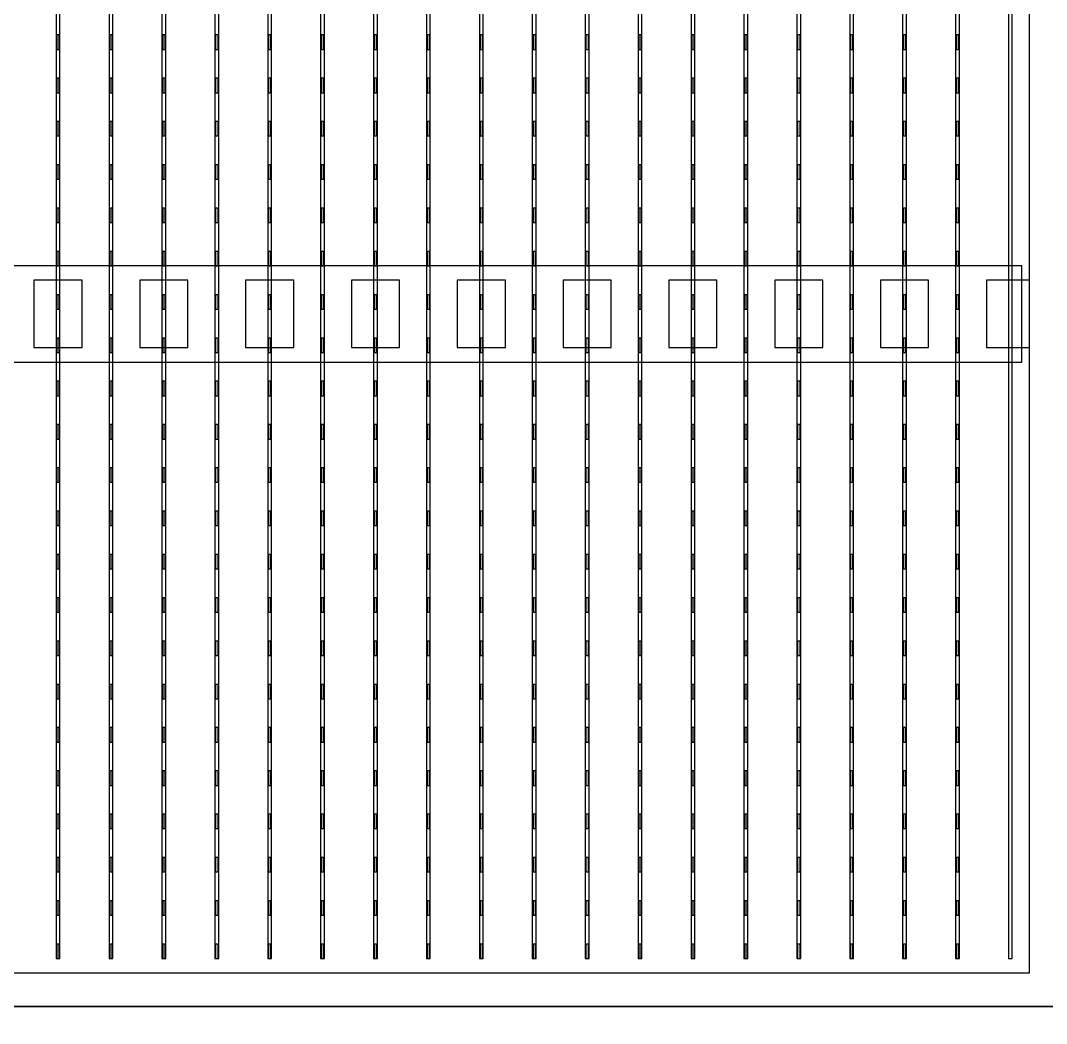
# Model space of a CAD drawing. Header units: millimetres. Extents: x -18 to 142, y -7 to 153.
# Drawn here: x 30.43 to 41.09, y 20.22 to 30.65 of the extents above; entities that cross this region are included whole.
import ezdxf

# ---------------------------------------------------------------- set-up
doc = ezdxf.new("R2010")
doc.units = ezdxf.units.MM
for name, color, linetype in [('BUSBARS', 3, 'Continuous'), ('CELLS', 5, 'Continuous'), ('CONTACT_PADS', 2, 'Continuous'), ('DICING', 4, 'Continuous'), ('FINGERS', 1, 'Continuous'), ('INSULATION', 2, 'Continuous')]:
    doc.layers.add(name, color=color, linetype=linetype)

msp = doc.modelspace()

# ---------------------------------------------------------------- linework, layer by layer
at = {"layer": 'BUSBARS'}
msp.add_lwpolyline([(40.84, 27.1), (40.84, 28.1), (20.8, 28.1), (20.8, 27.1), (40.84, 27.1)], close=True, dxfattribs=at)
at = {"layer": 'CELLS'}
for points in [[(41.27, 20.4), (41.27, 41.3), (20.37, 41.3), (20.37, 20.4), (41.27, 20.4)], [(41.27, -0.5), (41.27, 20.4), (20.37, 20.4), (20.37, -0.5), (41.27, -0.5)]]:
    msp.add_lwpolyline(points, close=True, dxfattribs=at)
at = {"layer": 'CONTACT_PADS'}
for points in [[(30.833, 30.35), (30.833, 30.5), (30.808, 30.5), (30.808, 30.35), (30.833, 30.35)], [(31.383, 30.35), (31.383, 30.5), (31.358, 30.5), (31.358, 30.35), (31.383, 30.35)], [(31.933, 30.35), (31.933, 30.5), (31.908, 30.5), (31.908, 30.35), (31.933, 30.35)], [(32.483, 30.35), (32.483, 30.5), (32.458, 30.5), (32.458, 30.35), (32.483, 30.35)], [(33.033, 30.35), (33.033, 30.5), (33.008, 30.5), (33.008, 30.35), (33.033, 30.35)], [(33.583, 30.35), (33.583, 30.5), (33.558, 30.5), (33.558, 30.35), (33.583, 30.35)], [(34.133, 30.35), (34.133, 30.5), (34.108, 30.5), (34.108, 30.35), (34.133, 30.35)], [(34.683, 30.35), (34.683, 30.5), (34.658, 30.5), (34.658, 30.35), (34.683, 30.35)], [(35.233, 30.35), (35.233, 30.5), (35.208, 30.5), (35.208, 30.35), (35.233, 30.35)], [(35.783, 30.35), (35.783, 30.5), (35.758, 30.5), (35.758, 30.35), (35.783, 30.35)], [(36.333, 30.35), (36.333, 30.5), (36.308, 30.5), (36.308, 30.35), (36.333, 30.35)], [(36.883, 30.35), (36.883, 30.5), (36.858, 30.5), (36.858, 30.35), (36.883, 30.35)], [(37.433, 30.35), (37.433, 30.5), (37.408, 30.5), (37.408, 30.35), (37.433, 30.35)], [(37.983, 30.35), (37.983, 30.5), (37.958, 30.5), (37.958, 30.35), (37.983, 30.35)], [(38.533, 30.35), (38.533, 30.5), (38.508, 30.5), (38.508, 30.35), (38.533, 30.35)], [(39.083, 30.35), (39.083, 30.5), (39.058, 30.5), (39.058, 30.35), (39.083, 30.35)], [(39.633, 30.35), (39.633, 30.5), (39.608, 30.5), (39.608, 30.35), (39.633, 30.35)], [(40.183, 30.35), (40.183, 30.5), (40.158, 30.5), (40.158, 30.35), (40.183, 30.35)], [(30.833, 29.9), (30.833, 30.05), (30.808, 30.05), (30.808, 29.9), (30.833, 29.9)], [(31.383, 29.9), (31.383, 30.05), (31.358, 30.05), (31.358, 29.9), (31.383, 29.9)], [(31.933, 29.9), (31.933, 30.05), (31.908, 30.05), (31.908, 29.9), (31.933, 29.9)], [(32.483, 29.9), (32.483, 30.05), (32.458, 30.05), (32.458, 29.9), (32.483, 29.9)], [(33.033, 29.9), (33.033, 30.05), (33.008, 30.05), (33.008, 29.9), (33.033, 29.9)], [(33.583, 29.9), (33.583, 30.05), (33.558, 30.05), (33.558, 29.9), (33.583, 29.9)], [(34.133, 29.9), (34.133, 30.05), (34.108, 30.05), (34.108, 29.9), (34.133, 29.9)], [(34.683, 29.9), (34.683, 30.05), (34.658, 30.05), (34.658, 29.9), (34.683, 29.9)], [(35.233, 29.9), (35.233, 30.05), (35.208, 30.05), (35.208, 29.9), (35.233, 29.9)], [(35.783, 29.9), (35.783, 30.05), (35.758, 30.05), (35.758, 29.9), (35.783, 29.9)], [(36.333, 29.9), (36.333, 30.05), (36.308, 30.05), (36.308, 29.9), (36.333, 29.9)], [(36.883, 29.9), (36.883, 30.05), (36.858, 30.05), (36.858, 29.9), (36.883, 29.9)], [(37.433, 29.9), (37.433, 30.05), (37.408, 30.05), (37.408, 29.9), (37.433, 29.9)], [(37.983, 29.9), (37.983, 30.05), (37.958, 30.05), (37.958, 29.9), (37.983, 29.9)], [(38.533, 29.9), (38.533, 30.05), (38.508, 30.05), (38.508, 29.9), (38.533, 29.9)], [(39.083, 29.9), (39.083, 30.05), (39.058, 30.05), (39.058, 29.9), (39.083, 29.9)], [(39.633, 29.9), (39.633, 30.05), (39.608, 30.05), (39.608, 29.9), (39.633, 29.9)], [(40.183, 29.9), (40.183, 30.05), (40.158, 30.05), (40.158, 29.9), (40.183, 29.9)], [(30.833, 29.45), (30.833, 29.6), (30.808, 29.6), (30.808, 29.45), (30.833, 29.45)], [(31.383, 29.45), (31.383, 29.6), (31.358, 29.6), (31.358, 29.45), (31.383, 29.45)], [(31.933, 29.45), (31.933, 29.6), (31.908, 29.6), (31.908, 29.45), (31.933, 29.45)], [(32.483, 29.45), (32.483, 29.6), (32.458, 29.6), (32.458, 29.45), (32.483, 29.45)], [(33.033, 29.45), (33.033, 29.6), (33.008, 29.6), (33.008, 29.45), (33.033, 29.45)], [(33.583, 29.45), (33.583, 29.6), (33.558, 29.6), (33.558, 29.45), (33.583, 29.45)], [(34.133, 29.45), (34.133, 29.6), (34.108, 29.6), (34.108, 29.45), (34.133, 29.45)], [(34.683, 29.45), (34.683, 29.6), (34.658, 29.6), (34.658, 29.45), (34.683, 29.45)], [(35.233, 29.45), (35.233, 29.6), (35.208, 29.6), (35.208, 29.45), (35.233, 29.45)], [(35.783, 29.45), (35.783, 29.6), (35.758, 29.6), (35.758, 29.45), (35.783, 29.45)], [(36.333, 29.45), (36.333, 29.6), (36.308, 29.6), (36.308, 29.45), (36.333, 29.45)], [(36.883, 29.45), (36.883, 29.6), (36.858, 29.6), (36.858, 29.45), (36.883, 29.45)], [(37.433, 29.45), (37.433, 29.6), (37.408, 29.6), (37.408, 29.45), (37.433, 29.45)], [(37.983, 29.45), (37.983, 29.6), (37.958, 29.6), (37.958, 29.45), (37.983, 29.45)], [(38.533, 29.45), (38.533, 29.6), (38.508, 29.6), (38.508, 29.45), (38.533, 29.45)], [(39.083, 29.45), (39.083, 29.6), (39.058, 29.6), (39.058, 29.45), (39.083, 29.45)], [(39.633, 29.45), (39.633, 29.6), (39.608, 29.6), (39.608, 29.45), (39.633, 29.45)], [(40.183, 29.45), (40.183, 29.6), (40.158, 29.6), (40.158, 29.45), (40.183, 29.45)], [(30.833, 29), (30.833, 29.15), (30.808, 29.15), (30.808, 29), (30.833, 29)], [(31.383, 29), (31.383, 29.15), (31.358, 29.15), (31.358, 29), (31.383, 29)], [(31.933, 29), (31.933, 29.15), (31.908, 29.15), (31.908, 29), (31.933, 29)], [(32.483, 29), (32.483, 29.15), (32.458, 29.15), (32.458, 29), (32.483, 29)], [(33.033, 29), (33.033, 29.15), (33.008, 29.15), (33.008, 29), (33.033, 29)], [(33.583, 29), (33.583, 29.15), (33.558, 29.15), (33.558, 29), (33.583, 29)], [(34.133, 29), (34.133, 29.15), (34.108, 29.15), (34.108, 29), (34.133, 29)], [(34.683, 29), (34.683, 29.15), (34.658, 29.15), (34.658, 29), (34.683, 29)], [(35.233, 29), (35.233, 29.15), (35.208, 29.15), (35.208, 29), (35.233, 29)], [(35.783, 29), (35.783, 29.15), (35.758, 29.15), (35.758, 29), (35.783, 29)], [(36.333, 29), (36.333, 29.15), (36.308, 29.15), (36.308, 29), (36.333, 29)], [(36.883, 29), (36.883, 29.15), (36.858, 29.15), (36.858, 29), (36.883, 29)], [(37.433, 29), (37.433, 29.15), (37.408, 29.15), (37.408, 29), (37.433, 29)], [(37.983, 29), (37.983, 29.15), (37.958, 29.15), (37.958, 29), (37.983, 29)], [(38.533, 29), (38.533, 29.15), (38.508, 29.15), (38.508, 29), (38.533, 29)], [(39.083, 29), (39.083, 29.15), (39.058, 29.15), (39.058, 29), (39.083, 29)], [(39.633, 29), (39.633, 29.15), (39.608, 29.15), (39.608, 29), (39.633, 29)], [(40.183, 29), (40.183, 29.15), (40.158, 29.15), (40.158, 29), (40.183, 29)], [(30.833, 28.55), (30.833, 28.7), (30.808, 28.7), (30.808, 28.55), (30.833, 28.55)], [(31.383, 28.55), (31.383, 28.7), (31.358, 28.7), (31.358, 28.55), (31.383, 28.55)], [(31.933, 28.55), (31.933, 28.7), (31.908, 28.7), (31.908, 28.55), (31.933, 28.55)], [(32.483, 28.55), (32.483, 28.7), (32.458, 28.7), (32.458, 28.55), (32.483, 28.55)], [(33.033, 28.55), (33.033, 28.7), (33.008, 28.7), (33.008, 28.55), (33.033, 28.55)], [(33.583, 28.55), (33.583, 28.7), (33.558, 28.7), (33.558, 28.55), (33.583, 28.55)], [(34.133, 28.55), (34.133, 28.7), (34.108, 28.7), (34.108, 28.55), (34.133, 28.55)], [(34.683, 28.55), (34.683, 28.7), (34.658, 28.7), (34.658, 28.55), (34.683, 28.55)], [(35.233, 28.55), (35.233, 28.7), (35.208, 28.7), (35.208, 28.55), (35.233, 28.55)], [(35.783, 28.55), (35.783, 28.7), (35.758, 28.7), (35.758, 28.55), (35.783, 28.55)], [(36.333, 28.55), (36.333, 28.7), (36.308, 28.7), (36.308, 28.55), (36.333, 28.55)], [(36.883, 28.55), (36.883, 28.7), (36.858, 28.7), (36.858, 28.55), (36.883, 28.55)], [(37.433, 28.55), (37.433, 28.7), (37.408, 28.7), (37.408, 28.55), (37.433, 28.55)], [(37.983, 28.55), (37.983, 28.7), (37.958, 28.7), (37.958, 28.55), (37.983, 28.55)], [(38.533, 28.55), (38.533, 28.7), (38.508, 28.7), (38.508, 28.55), (38.533, 28.55)], [(39.083, 28.55), (39.083, 28.7), (39.058, 28.7), (39.058, 28.55), (39.083, 28.55)], [(39.633, 28.55), (39.633, 28.7), (39.608, 28.7), (39.608, 28.55), (39.633, 28.55)], [(40.183, 28.55), (40.183, 28.7), (40.158, 28.7), (40.158, 28.55), (40.183, 28.55)], [(30.833, 28.1), (30.833, 28.25), (30.808, 28.25), (30.808, 28.1), (30.833, 28.1)], [(31.383, 28.1), (31.383, 28.25), (31.358, 28.25), (31.358, 28.1), (31.383, 28.1)], [(31.933, 28.1), (31.933, 28.25), (31.908, 28.25), (31.908, 28.1), (31.933, 28.1)], [(32.483, 28.1), (32.483, 28.25), (32.458, 28.25), (32.458, 28.1), (32.483, 28.1)], [(33.033, 28.1), (33.033, 28.25), (33.008, 28.25), (33.008, 28.1), (33.033, 28.1)], [(33.583, 28.1), (33.583, 28.25), (33.558, 28.25), (33.558, 28.1), (33.583, 28.1)], [(34.133, 28.1), (34.133, 28.25), (34.108, 28.25), (34.108, 28.1), (34.133, 28.1)], [(34.683, 28.1), (34.683, 28.25), (34.658, 28.25), (34.658, 28.1), (34.683, 28.1)], [(35.233, 28.1), (35.233, 28.25), (35.208, 28.25), (35.208, 28.1), (35.233, 28.1)], [(35.783, 28.1), (35.783, 28.25), (35.758, 28.25), (35.758, 28.1), (35.783, 28.1)], [(36.333, 28.1), (36.333, 28.25), (36.308, 28.25), (36.308, 28.1), (36.333, 28.1)], [(36.883, 28.1), (36.883, 28.25), (36.858, 28.25), (36.858, 28.1), (36.883, 28.1)], [(37.433, 28.1), (37.433, 28.25), (37.408, 28.25), (37.408, 28.1), (37.433, 28.1)], [(37.983, 28.1), (37.983, 28.25), (37.958, 28.25), (37.958, 28.1), (37.983, 28.1)], [(38.533, 28.1), (38.533, 28.25), (38.508, 28.25), (38.508, 28.1), (38.533, 28.1)], [(39.083, 28.1), (39.083, 28.25), (39.058, 28.25), (39.058, 28.1), (39.083, 28.1)], [(39.633, 28.1), (39.633, 28.25), (39.608, 28.25), (39.608, 28.1), (39.633, 28.1)], [(40.183, 28.1), (40.183, 28.25), (40.158, 28.25), (40.158, 28.1), (40.183, 28.1)], [(30.833, 27.65), (30.833, 27.8), (30.808, 27.8), (30.808, 27.65), (30.833, 27.65)], [(31.383, 27.65), (31.383, 27.8), (31.358, 27.8), (31.358, 27.65), (31.383, 27.65)], [(31.933, 27.65), (31.933, 27.8), (31.908, 27.8), (31.908, 27.65), (31.933, 27.65)], [(32.483, 27.65), (32.483, 27.8), (32.458, 27.8), (32.458, 27.65), (32.483, 27.65)], [(33.033, 27.65), (33.033, 27.8), (33.008, 27.8), (33.008, 27.65), (33.033, 27.65)], [(33.583, 27.65), (33.583, 27.8), (33.558, 27.8), (33.558, 27.65), (33.583, 27.65)], [(34.133, 27.65), (34.133, 27.8), (34.108, 27.8), (34.108, 27.65), (34.133, 27.65)], [(34.683, 27.65), (34.683, 27.8), (34.658, 27.8), (34.658, 27.65), (34.683, 27.65)], [(35.233, 27.65), (35.233, 27.8), (35.208, 27.8), (35.208, 27.65), (35.233, 27.65)], [(35.783, 27.65), (35.783, 27.8), (35.758, 27.8), (35.758, 27.65), (35.783, 27.65)], [(36.333, 27.65), (36.333, 27.8), (36.308, 27.8), (36.308, 27.65), (36.333, 27.65)], [(36.883, 27.65), (36.883, 27.8), (36.858, 27.8), (36.858, 27.65), (36.883, 27.65)], [(37.433, 27.65), (37.433, 27.8), (37.408, 27.8), (37.408, 27.65), (37.433, 27.65)], [(37.983, 27.65), (37.983, 27.8), (37.958, 27.8), (37.958, 27.65), (37.983, 27.65)], [(38.533, 27.65), (38.533, 27.8), (38.508, 27.8), (38.508, 27.65), (38.533, 27.65)], [(39.083, 27.65), (39.083, 27.8), (39.058, 27.8), (39.058, 27.65), (39.083, 27.65)], [(39.633, 27.65), (39.633, 27.8), (39.608, 27.8), (39.608, 27.65), (39.633, 27.65)], [(40.183, 27.65), (40.183, 27.8), (40.158, 27.8), (40.158, 27.65), (40.183, 27.65)], [(30.833, 27.2), (30.833, 27.35), (30.808, 27.35), (30.808, 27.2), (30.833, 27.2)], [(31.383, 27.2), (31.383, 27.35), (31.358, 27.35), (31.358, 27.2), (31.383, 27.2)], [(31.933, 27.2), (31.933, 27.35), (31.908, 27.35), (31.908, 27.2), (31.933, 27.2)], [(32.483, 27.2), (32.483, 27.35), (32.458, 27.35), (32.458, 27.2), (32.483, 27.2)], [(33.033, 27.2), (33.033, 27.35), (33.008, 27.35), (33.008, 27.2), (33.033, 27.2)], [(33.583, 27.2), (33.583, 27.35), (33.558, 27.35), (33.558, 27.2), (33.583, 27.2)], [(34.133, 27.2), (34.133, 27.35), (34.108, 27.35), (34.108, 27.2), (34.133, 27.2)], [(34.683, 27.2), (34.683, 27.35), (34.658, 27.35), (34.658, 27.2), (34.683, 27.2)], [(35.233, 27.2), (35.233, 27.35), (35.208, 27.35), (35.208, 27.2), (35.233, 27.2)], [(35.783, 27.2), (35.783, 27.35), (35.758, 27.35), (35.758, 27.2), (35.783, 27.2)], [(36.333, 27.2), (36.333, 27.35), (36.308, 27.35), (36.308, 27.2), (36.333, 27.2)], [(36.883, 27.2), (36.883, 27.35), (36.858, 27.35), (36.858, 27.2), (36.883, 27.2)], [(37.433, 27.2), (37.433, 27.35), (37.408, 27.35), (37.408, 27.2), (37.433, 27.2)], [(37.983, 27.2), (37.983, 27.35), (37.958, 27.35), (37.958, 27.2), (37.983, 27.2)], [(38.533, 27.2), (38.533, 27.35), (38.508, 27.35), (38.508, 27.2), (38.533, 27.2)], [(39.083, 27.2), (39.083, 27.35), (39.058, 27.35), (39.058, 27.2), (39.083, 27.2)], [(39.633, 27.2), (39.633, 27.35), (39.608, 27.35), (39.608, 27.2), (39.633, 27.2)], [(40.183, 27.2), (40.183, 27.35), (40.158, 27.35), (40.158, 27.2), (40.183, 27.2)], [(30.833, 26.75), (30.833, 26.9), (30.808, 26.9), (30.808, 26.75), (30.833, 26.75)], [(31.383, 26.75), (31.383, 26.9), (31.358, 26.9), (31.358, 26.75), (31.383, 26.75)], [(31.933, 26.75), (31.933, 26.9), (31.908, 26.9), (31.908, 26.75), (31.933, 26.75)], [(32.483, 26.75), (32.483, 26.9), (32.458, 26.9), (32.458, 26.75), (32.483, 26.75)], [(33.033, 26.75), (33.033, 26.9), (33.008, 26.9), (33.008, 26.75), (33.033, 26.75)], [(33.583, 26.75), (33.583, 26.9), (33.558, 26.9), (33.558, 26.75), (33.583, 26.75)], [(34.133, 26.75), (34.133, 26.9), (34.108, 26.9), (34.108, 26.75), (34.133, 26.75)], [(34.683, 26.75), (34.683, 26.9), (34.658, 26.9), (34.658, 26.75), (34.683, 26.75)], [(35.233, 26.75), (35.233, 26.9), (35.208, 26.9), (35.208, 26.75), (35.233, 26.75)], [(35.783, 26.75), (35.783, 26.9), (35.758, 26.9), (35.758, 26.75), (35.783, 26.75)], [(36.333, 26.75), (36.333, 26.9), (36.308, 26.9), (36.308, 26.75), (36.333, 26.75)], [(36.883, 26.75), (36.883, 26.9), (36.858, 26.9), (36.858, 26.75), (36.883, 26.75)], [(37.433, 26.75), (37.433, 26.9), (37.408, 26.9), (37.408, 26.75), (37.433, 26.75)], [(37.983, 26.75), (37.983, 26.9), (37.958, 26.9), (37.958, 26.75), (37.983, 26.75)], [(38.533, 26.75), (38.533, 26.9), (38.508, 26.9), (38.508, 26.75), (38.533, 26.75)], [(39.083, 26.75), (39.083, 26.9), (39.058, 26.9), (39.058, 26.75), (39.083, 26.75)], [(39.633, 26.75), (39.633, 26.9), (39.608, 26.9), (39.608, 26.75), (39.633, 26.75)], [(40.183, 26.75), (40.183, 26.9), (40.158, 26.9), (40.158, 26.75), (40.183, 26.75)], [(30.833, 26.3), (30.833, 26.45), (30.808, 26.45), (30.808, 26.3), (30.833, 26.3)], [(31.383, 26.3), (31.383, 26.45), (31.358, 26.45), (31.358, 26.3), (31.383, 26.3)], [(31.933, 26.3), (31.933, 26.45), (31.908, 26.45), (31.908, 26.3), (31.933, 26.3)], [(32.483, 26.3), (32.483, 26.45), (32.458, 26.45), (32.458, 26.3), (32.483, 26.3)], [(33.033, 26.3), (33.033, 26.45), (33.008, 26.45), (33.008, 26.3), (33.033, 26.3)], [(33.583, 26.3), (33.583, 26.45), (33.558, 26.45), (33.558, 26.3), (33.583, 26.3)], [(34.133, 26.3), (34.133, 26.45), (34.108, 26.45), (34.108, 26.3), (34.133, 26.3)], [(34.683, 26.3), (34.683, 26.45), (34.658, 26.45), (34.658, 26.3), (34.683, 26.3)], [(35.233, 26.3), (35.233, 26.45), (35.208, 26.45), (35.208, 26.3), (35.233, 26.3)], [(35.783, 26.3), (35.783, 26.45), (35.758, 26.45), (35.758, 26.3), (35.783, 26.3)], [(36.333, 26.3), (36.333, 26.45), (36.308, 26.45), (36.308, 26.3), (36.333, 26.3)], [(36.883, 26.3), (36.883, 26.45), (36.858, 26.45), (36.858, 26.3), (36.883, 26.3)], [(37.433, 26.3), (37.433, 26.45), (37.408, 26.45), (37.408, 26.3), (37.433, 26.3)], [(37.983, 26.3), (37.983, 26.45), (37.958, 26.45), (37.958, 26.3), (37.983, 26.3)], [(38.533, 26.3), (38.533, 26.45), (38.508, 26.45), (38.508, 26.3), (38.533, 26.3)], [(39.083, 26.3), (39.083, 26.45), (39.058, 26.45), (39.058, 26.3), (39.083, 26.3)], [(39.633, 26.3), (39.633, 26.45), (39.608, 26.45), (39.608, 26.3), (39.633, 26.3)], [(40.183, 26.3), (40.183, 26.45), (40.158, 26.45), (40.158, 26.3), (40.183, 26.3)], [(30.833, 25.85), (30.833, 26), (30.808, 26), (30.808, 25.85), (30.833, 25.85)], [(31.383, 25.85), (31.383, 26), (31.358, 26), (31.358, 25.85), (31.383, 25.85)], [(31.933, 25.85), (31.933, 26), (31.908, 26), (31.908, 25.85), (31.933, 25.85)], [(32.483, 25.85), (32.483, 26), (32.458, 26), (32.458, 25.85), (32.483, 25.85)], [(33.033, 25.85), (33.033, 26), (33.008, 26), (33.008, 25.85), (33.033, 25.85)], [(33.583, 25.85), (33.583, 26), (33.558, 26), (33.558, 25.85), (33.583, 25.85)], [(34.133, 25.85), (34.133, 26), (34.108, 26), (34.108, 25.85), (34.133, 25.85)], [(34.683, 25.85), (34.683, 26), (34.658, 26), (34.658, 25.85), (34.683, 25.85)], [(35.233, 25.85), (35.233, 26), (35.208, 26), (35.208, 25.85), (35.233, 25.85)], [(35.783, 25.85), (35.783, 26), (35.758, 26), (35.758, 25.85), (35.783, 25.85)], [(36.333, 25.85), (36.333, 26), (36.308, 26), (36.308, 25.85), (36.333, 25.85)], [(36.883, 25.85), (36.883, 26), (36.858, 26), (36.858, 25.85), (36.883, 25.85)], [(37.433, 25.85), (37.433, 26), (37.408, 26), (37.408, 25.85), (37.433, 25.85)], [(37.983, 25.85), (37.983, 26), (37.958, 26), (37.958, 25.85), (37.983, 25.85)], [(38.533, 25.85), (38.533, 26), (38.508, 26), (38.508, 25.85), (38.533, 25.85)], [(39.083, 25.85), (39.083, 26), (39.058, 26), (39.058, 25.85), (39.083, 25.85)], [(39.633, 25.85), (39.633, 26), (39.608, 26), (39.608, 25.85), (39.633, 25.85)], [(40.183, 25.85), (40.183, 26), (40.158, 26), (40.158, 25.85), (40.183, 25.85)], [(30.833, 25.4), (30.833, 25.55), (30.808, 25.55), (30.808, 25.4), (30.833, 25.4)], [(31.383, 25.4), (31.383, 25.55), (31.358, 25.55), (31.358, 25.4), (31.383, 25.4)], [(31.933, 25.4), (31.933, 25.55), (31.908, 25.55), (31.908, 25.4), (31.933, 25.4)], [(32.483, 25.4), (32.483, 25.55), (32.458, 25.55), (32.458, 25.4), (32.483, 25.4)], [(33.033, 25.4), (33.033, 25.55), (33.008, 25.55), (33.008, 25.4), (33.033, 25.4)], [(33.583, 25.4), (33.583, 25.55), (33.558, 25.55), (33.558, 25.4), (33.583, 25.4)], [(34.133, 25.4), (34.133, 25.55), (34.108, 25.55), (34.108, 25.4), (34.133, 25.4)], [(34.683, 25.4), (34.683, 25.55), (34.658, 25.55), (34.658, 25.4), (34.683, 25.4)], [(35.233, 25.4), (35.233, 25.55), (35.208, 25.55), (35.208, 25.4), (35.233, 25.4)], [(35.783, 25.4), (35.783, 25.55), (35.758, 25.55), (35.758, 25.4), (35.783, 25.4)], [(36.333, 25.4), (36.333, 25.55), (36.308, 25.55), (36.308, 25.4), (36.333, 25.4)], [(36.883, 25.4), (36.883, 25.55), (36.858, 25.55), (36.858, 25.4), (36.883, 25.4)], [(37.433, 25.4), (37.433, 25.55), (37.408, 25.55), (37.408, 25.4), (37.433, 25.4)], [(37.983, 25.4), (37.983, 25.55), (37.958, 25.55), (37.958, 25.4), (37.983, 25.4)], [(38.533, 25.4), (38.533, 25.55), (38.508, 25.55), (38.508, 25.4), (38.533, 25.4)], [(39.083, 25.4), (39.083, 25.55), (39.058, 25.55), (39.058, 25.4), (39.083, 25.4)], [(39.633, 25.4), (39.633, 25.55), (39.608, 25.55), (39.608, 25.4), (39.633, 25.4)], [(40.183, 25.4), (40.183, 25.55), (40.158, 25.55), (40.158, 25.4), (40.183, 25.4)], [(30.833, 24.95), (30.833, 25.1), (30.808, 25.1), (30.808, 24.95), (30.833, 24.95)], [(31.383, 24.95), (31.383, 25.1), (31.358, 25.1), (31.358, 24.95), (31.383, 24.95)], [(31.933, 24.95), (31.933, 25.1), (31.908, 25.1), (31.908, 24.95), (31.933, 24.95)], [(32.483, 24.95), (32.483, 25.1), (32.458, 25.1), (32.458, 24.95), (32.483, 24.95)], [(33.033, 24.95), (33.033, 25.1), (33.008, 25.1), (33.008, 24.95), (33.033, 24.95)], [(33.583, 24.95), (33.583, 25.1), (33.558, 25.1), (33.558, 24.95), (33.583, 24.95)], [(34.133, 24.95), (34.133, 25.1), (34.108, 25.1), (34.108, 24.95), (34.133, 24.95)], [(34.683, 24.95), (34.683, 25.1), (34.658, 25.1), (34.658, 24.95), (34.683, 24.95)], [(35.233, 24.95), (35.233, 25.1), (35.208, 25.1), (35.208, 24.95), (35.233, 24.95)], [(35.783, 24.95), (35.783, 25.1), (35.758, 25.1), (35.758, 24.95), (35.783, 24.95)], [(36.333, 24.95), (36.333, 25.1), (36.308, 25.1), (36.308, 24.95), (36.333, 24.95)], [(36.883, 24.95), (36.883, 25.1), (36.858, 25.1), (36.858, 24.95), (36.883, 24.95)], [(37.433, 24.95), (37.433, 25.1), (37.408, 25.1), (37.408, 24.95), (37.433, 24.95)], [(37.983, 24.95), (37.983, 25.1), (37.958, 25.1), (37.958, 24.95), (37.983, 24.95)], [(38.533, 24.95), (38.533, 25.1), (38.508, 25.1), (38.508, 24.95), (38.533, 24.95)], [(39.083, 24.95), (39.083, 25.1), (39.058, 25.1), (39.058, 24.95), (39.083, 24.95)], [(39.633, 24.95), (39.633, 25.1), (39.608, 25.1), (39.608, 24.95), (39.633, 24.95)], [(40.183, 24.95), (40.183, 25.1), (40.158, 25.1), (40.158, 24.95), (40.183, 24.95)], [(30.833, 24.5), (30.833, 24.65), (30.808, 24.65), (30.808, 24.5), (30.833, 24.5)], [(31.383, 24.5), (31.383, 24.65), (31.358, 24.65), (31.358, 24.5), (31.383, 24.5)], [(31.933, 24.5), (31.933, 24.65), (31.908, 24.65), (31.908, 24.5), (31.933, 24.5)], [(32.483, 24.5), (32.483, 24.65), (32.458, 24.65), (32.458, 24.5), (32.483, 24.5)], [(33.033, 24.5), (33.033, 24.65), (33.008, 24.65), (33.008, 24.5), (33.033, 24.5)], [(33.583, 24.5), (33.583, 24.65), (33.558, 24.65), (33.558, 24.5), (33.583, 24.5)], [(34.133, 24.5), (34.133, 24.65), (34.108, 24.65), (34.108, 24.5), (34.133, 24.5)], [(34.683, 24.5), (34.683, 24.65), (34.658, 24.65), (34.658, 24.5), (34.683, 24.5)], [(35.233, 24.5), (35.233, 24.65), (35.208, 24.65), (35.208, 24.5), (35.233, 24.5)], [(35.783, 24.5), (35.783, 24.65), (35.758, 24.65), (35.758, 24.5), (35.783, 24.5)], [(36.333, 24.5), (36.333, 24.65), (36.308, 24.65), (36.308, 24.5), (36.333, 24.5)], [(36.883, 24.5), (36.883, 24.65), (36.858, 24.65), (36.858, 24.5), (36.883, 24.5)], [(37.433, 24.5), (37.433, 24.65), (37.408, 24.65), (37.408, 24.5), (37.433, 24.5)], [(37.983, 24.5), (37.983, 24.65), (37.958, 24.65), (37.958, 24.5), (37.983, 24.5)], [(38.533, 24.5), (38.533, 24.65), (38.508, 24.65), (38.508, 24.5), (38.533, 24.5)], [(39.083, 24.5), (39.083, 24.65), (39.058, 24.65), (39.058, 24.5), (39.083, 24.5)], [(39.633, 24.5), (39.633, 24.65), (39.608, 24.65), (39.608, 24.5), (39.633, 24.5)], [(40.183, 24.5), (40.183, 24.65), (40.158, 24.65), (40.158, 24.5), (40.183, 24.5)], [(30.833, 24.05), (30.833, 24.2), (30.808, 24.2), (30.808, 24.05), (30.833, 24.05)], [(31.383, 24.05), (31.383, 24.2), (31.358, 24.2), (31.358, 24.05), (31.383, 24.05)], [(31.933, 24.05), (31.933, 24.2), (31.908, 24.2), (31.908, 24.05), (31.933, 24.05)], [(32.483, 24.05), (32.483, 24.2), (32.458, 24.2), (32.458, 24.05), (32.483, 24.05)], [(33.033, 24.05), (33.033, 24.2), (33.008, 24.2), (33.008, 24.05), (33.033, 24.05)], [(33.583, 24.05), (33.583, 24.2), (33.558, 24.2), (33.558, 24.05), (33.583, 24.05)], [(34.133, 24.05), (34.133, 24.2), (34.108, 24.2), (34.108, 24.05), (34.133, 24.05)], [(34.683, 24.05), (34.683, 24.2), (34.658, 24.2), (34.658, 24.05), (34.683, 24.05)], [(35.233, 24.05), (35.233, 24.2), (35.208, 24.2), (35.208, 24.05), (35.233, 24.05)], [(35.783, 24.05), (35.783, 24.2), (35.758, 24.2), (35.758, 24.05), (35.783, 24.05)], [(36.333, 24.05), (36.333, 24.2), (36.308, 24.2), (36.308, 24.05), (36.333, 24.05)], [(36.883, 24.05), (36.883, 24.2), (36.858, 24.2), (36.858, 24.05), (36.883, 24.05)], [(37.433, 24.05), (37.433, 24.2), (37.408, 24.2), (37.408, 24.05), (37.433, 24.05)], [(37.983, 24.05), (37.983, 24.2), (37.958, 24.2), (37.958, 24.05), (37.983, 24.05)], [(38.533, 24.05), (38.533, 24.2), (38.508, 24.2), (38.508, 24.05), (38.533, 24.05)], [(39.083, 24.05), (39.083, 24.2), (39.058, 24.2), (39.058, 24.05), (39.083, 24.05)], [(39.633, 24.05), (39.633, 24.2), (39.608, 24.2), (39.608, 24.05), (39.633, 24.05)], [(40.183, 24.05), (40.183, 24.2), (40.158, 24.2), (40.158, 24.05), (40.183, 24.05)], [(30.833, 23.6), (30.833, 23.75), (30.808, 23.75), (30.808, 23.6), (30.833, 23.6)], [(31.383, 23.6), (31.383, 23.75), (31.358, 23.75), (31.358, 23.6), (31.383, 23.6)], [(31.933, 23.6), (31.933, 23.75), (31.908, 23.75), (31.908, 23.6), (31.933, 23.6)], [(32.483, 23.6), (32.483, 23.75), (32.458, 23.75), (32.458, 23.6), (32.483, 23.6)], [(33.033, 23.6), (33.033, 23.75), (33.008, 23.75), (33.008, 23.6), (33.033, 23.6)], [(33.583, 23.6), (33.583, 23.75), (33.558, 23.75), (33.558, 23.6), (33.583, 23.6)], [(34.133, 23.6), (34.133, 23.75), (34.108, 23.75), (34.108, 23.6), (34.133, 23.6)], [(34.683, 23.6), (34.683, 23.75), (34.658, 23.75), (34.658, 23.6), (34.683, 23.6)], [(35.233, 23.6), (35.233, 23.75), (35.208, 23.75), (35.208, 23.6), (35.233, 23.6)], [(35.783, 23.6), (35.783, 23.75), (35.758, 23.75), (35.758, 23.6), (35.783, 23.6)], [(36.333, 23.6), (36.333, 23.75), (36.308, 23.75), (36.308, 23.6), (36.333, 23.6)], [(36.883, 23.6), (36.883, 23.75), (36.858, 23.75), (36.858, 23.6), (36.883, 23.6)], [(37.433, 23.6), (37.433, 23.75), (37.408, 23.75), (37.408, 23.6), (37.433, 23.6)], [(37.983, 23.6), (37.983, 23.75), (37.958, 23.75), (37.958, 23.6), (37.983, 23.6)], [(38.533, 23.6), (38.533, 23.75), (38.508, 23.75), (38.508, 23.6), (38.533, 23.6)], [(39.083, 23.6), (39.083, 23.75), (39.058, 23.75), (39.058, 23.6), (39.083, 23.6)], [(39.633, 23.6), (39.633, 23.75), (39.608, 23.75), (39.608, 23.6), (39.633, 23.6)], [(40.183, 23.6), (40.183, 23.75), (40.158, 23.75), (40.158, 23.6), (40.183, 23.6)], [(30.833, 23.15), (30.833, 23.3), (30.808, 23.3), (30.808, 23.15), (30.833, 23.15)], [(31.383, 23.15), (31.383, 23.3), (31.358, 23.3), (31.358, 23.15), (31.383, 23.15)], [(31.933, 23.15), (31.933, 23.3), (31.908, 23.3), (31.908, 23.15), (31.933, 23.15)], [(32.483, 23.15), (32.483, 23.3), (32.458, 23.3), (32.458, 23.15), (32.483, 23.15)], [(33.033, 23.15), (33.033, 23.3), (33.008, 23.3), (33.008, 23.15), (33.033, 23.15)], [(33.583, 23.15), (33.583, 23.3), (33.558, 23.3), (33.558, 23.15), (33.583, 23.15)], [(34.133, 23.15), (34.133, 23.3), (34.108, 23.3), (34.108, 23.15), (34.133, 23.15)], [(34.683, 23.15), (34.683, 23.3), (34.658, 23.3), (34.658, 23.15), (34.683, 23.15)], [(35.233, 23.15), (35.233, 23.3), (35.208, 23.3), (35.208, 23.15), (35.233, 23.15)], [(35.783, 23.15), (35.783, 23.3), (35.758, 23.3), (35.758, 23.15), (35.783, 23.15)], [(36.333, 23.15), (36.333, 23.3), (36.308, 23.3), (36.308, 23.15), (36.333, 23.15)], [(36.883, 23.15), (36.883, 23.3), (36.858, 23.3), (36.858, 23.15), (36.883, 23.15)], [(37.433, 23.15), (37.433, 23.3), (37.408, 23.3), (37.408, 23.15), (37.433, 23.15)], [(37.983, 23.15), (37.983, 23.3), (37.958, 23.3), (37.958, 23.15), (37.983, 23.15)], [(38.533, 23.15), (38.533, 23.3), (38.508, 23.3), (38.508, 23.15), (38.533, 23.15)], [(39.083, 23.15), (39.083, 23.3), (39.058, 23.3), (39.058, 23.15), (39.083, 23.15)], [(39.633, 23.15), (39.633, 23.3), (39.608, 23.3), (39.608, 23.15), (39.633, 23.15)], [(40.183, 23.15), (40.183, 23.3), (40.158, 23.3), (40.158, 23.15), (40.183, 23.15)], [(30.833, 22.7), (30.833, 22.85), (30.808, 22.85), (30.808, 22.7), (30.833, 22.7)], [(31.383, 22.7), (31.383, 22.85), (31.358, 22.85), (31.358, 22.7), (31.383, 22.7)], [(31.933, 22.7), (31.933, 22.85), (31.908, 22.85), (31.908, 22.7), (31.933, 22.7)], [(32.483, 22.7), (32.483, 22.85), (32.458, 22.85), (32.458, 22.7), (32.483, 22.7)], [(33.033, 22.7), (33.033, 22.85), (33.008, 22.85), (33.008, 22.7), (33.033, 22.7)], [(33.583, 22.7), (33.583, 22.85), (33.558, 22.85), (33.558, 22.7), (33.583, 22.7)], [(34.133, 22.7), (34.133, 22.85), (34.108, 22.85), (34.108, 22.7), (34.133, 22.7)], [(34.683, 22.7), (34.683, 22.85), (34.658, 22.85), (34.658, 22.7), (34.683, 22.7)], [(35.233, 22.7), (35.233, 22.85), (35.208, 22.85), (35.208, 22.7), (35.233, 22.7)], [(35.783, 22.7), (35.783, 22.85), (35.758, 22.85), (35.758, 22.7), (35.783, 22.7)], [(36.333, 22.7), (36.333, 22.85), (36.308, 22.85), (36.308, 22.7), (36.333, 22.7)], [(36.883, 22.7), (36.883, 22.85), (36.858, 22.85), (36.858, 22.7), (36.883, 22.7)], [(37.433, 22.7), (37.433, 22.85), (37.408, 22.85), (37.408, 22.7), (37.433, 22.7)], [(37.983, 22.7), (37.983, 22.85), (37.958, 22.85), (37.958, 22.7), (37.983, 22.7)], [(38.533, 22.7), (38.533, 22.85), (38.508, 22.85), (38.508, 22.7), (38.533, 22.7)], [(39.083, 22.7), (39.083, 22.85), (39.058, 22.85), (39.058, 22.7), (39.083, 22.7)], [(39.633, 22.7), (39.633, 22.85), (39.608, 22.85), (39.608, 22.7), (39.633, 22.7)], [(40.183, 22.7), (40.183, 22.85), (40.158, 22.85), (40.158, 22.7), (40.183, 22.7)], [(30.833, 22.25), (30.833, 22.4), (30.808, 22.4), (30.808, 22.25), (30.833, 22.25)], [(31.383, 22.25), (31.383, 22.4), (31.358, 22.4), (31.358, 22.25), (31.383, 22.25)], [(31.933, 22.25), (31.933, 22.4), (31.908, 22.4), (31.908, 22.25), (31.933, 22.25)], [(32.483, 22.25), (32.483, 22.4), (32.458, 22.4), (32.458, 22.25), (32.483, 22.25)], [(33.033, 22.25), (33.033, 22.4), (33.008, 22.4), (33.008, 22.25), (33.033, 22.25)], [(33.583, 22.25), (33.583, 22.4), (33.558, 22.4), (33.558, 22.25), (33.583, 22.25)], [(34.133, 22.25), (34.133, 22.4), (34.108, 22.4), (34.108, 22.25), (34.133, 22.25)], [(34.683, 22.25), (34.683, 22.4), (34.658, 22.4), (34.658, 22.25), (34.683, 22.25)], [(35.233, 22.25), (35.233, 22.4), (35.208, 22.4), (35.208, 22.25), (35.233, 22.25)], [(35.783, 22.25), (35.783, 22.4), (35.758, 22.4), (35.758, 22.25), (35.783, 22.25)], [(36.333, 22.25), (36.333, 22.4), (36.308, 22.4), (36.308, 22.25), (36.333, 22.25)], [(36.883, 22.25), (36.883, 22.4), (36.858, 22.4), (36.858, 22.25), (36.883, 22.25)], [(37.433, 22.25), (37.433, 22.4), (37.408, 22.4), (37.408, 22.25), (37.433, 22.25)], [(37.983, 22.25), (37.983, 22.4), (37.958, 22.4), (37.958, 22.25), (37.983, 22.25)], [(38.533, 22.25), (38.533, 22.4), (38.508, 22.4), (38.508, 22.25), (38.533, 22.25)], [(39.083, 22.25), (39.083, 22.4), (39.058, 22.4), (39.058, 22.25), (39.083, 22.25)], [(39.633, 22.25), (39.633, 22.4), (39.608, 22.4), (39.608, 22.25), (39.633, 22.25)], [(40.183, 22.25), (40.183, 22.4), (40.158, 22.4), (40.158, 22.25), (40.183, 22.25)], [(30.833, 21.8), (30.833, 21.95), (30.808, 21.95), (30.808, 21.8), (30.833, 21.8)], [(31.383, 21.8), (31.383, 21.95), (31.358, 21.95), (31.358, 21.8), (31.383, 21.8)], [(31.933, 21.8), (31.933, 21.95), (31.908, 21.95), (31.908, 21.8), (31.933, 21.8)], [(32.483, 21.8), (32.483, 21.95), (32.458, 21.95), (32.458, 21.8), (32.483, 21.8)], [(33.033, 21.8), (33.033, 21.95), (33.008, 21.95), (33.008, 21.8), (33.033, 21.8)], [(33.583, 21.8), (33.583, 21.95), (33.558, 21.95), (33.558, 21.8), (33.583, 21.8)], [(34.133, 21.8), (34.133, 21.95), (34.108, 21.95), (34.108, 21.8), (34.133, 21.8)], [(34.683, 21.8), (34.683, 21.95), (34.658, 21.95), (34.658, 21.8), (34.683, 21.8)], [(35.233, 21.8), (35.233, 21.95), (35.208, 21.95), (35.208, 21.8), (35.233, 21.8)], [(35.783, 21.8), (35.783, 21.95), (35.758, 21.95), (35.758, 21.8), (35.783, 21.8)], [(36.333, 21.8), (36.333, 21.95), (36.308, 21.95), (36.308, 21.8), (36.333, 21.8)], [(36.883, 21.8), (36.883, 21.95), (36.858, 21.95), (36.858, 21.8), (36.883, 21.8)], [(37.433, 21.8), (37.433, 21.95), (37.408, 21.95), (37.408, 21.8), (37.433, 21.8)], [(37.983, 21.8), (37.983, 21.95), (37.958, 21.95), (37.958, 21.8), (37.983, 21.8)], [(38.533, 21.8), (38.533, 21.95), (38.508, 21.95), (38.508, 21.8), (38.533, 21.8)], [(39.083, 21.8), (39.083, 21.95), (39.058, 21.95), (39.058, 21.8), (39.083, 21.8)], [(39.633, 21.8), (39.633, 21.95), (39.608, 21.95), (39.608, 21.8), (39.633, 21.8)], [(40.183, 21.8), (40.183, 21.95), (40.158, 21.95), (40.158, 21.8), (40.183, 21.8)], [(30.833, 21.35), (30.833, 21.5), (30.808, 21.5), (30.808, 21.35), (30.833, 21.35)], [(31.383, 21.35), (31.383, 21.5), (31.358, 21.5), (31.358, 21.35), (31.383, 21.35)], [(31.933, 21.35), (31.933, 21.5), (31.908, 21.5), (31.908, 21.35), (31.933, 21.35)], [(32.483, 21.35), (32.483, 21.5), (32.458, 21.5), (32.458, 21.35), (32.483, 21.35)], [(33.033, 21.35), (33.033, 21.5), (33.008, 21.5), (33.008, 21.35), (33.033, 21.35)], [(33.583, 21.35), (33.583, 21.5), (33.558, 21.5), (33.558, 21.35), (33.583, 21.35)], [(34.133, 21.35), (34.133, 21.5), (34.108, 21.5), (34.108, 21.35), (34.133, 21.35)], [(34.683, 21.35), (34.683, 21.5), (34.658, 21.5), (34.658, 21.35), (34.683, 21.35)], [(35.233, 21.35), (35.233, 21.5), (35.208, 21.5), (35.208, 21.35), (35.233, 21.35)], [(35.783, 21.35), (35.783, 21.5), (35.758, 21.5), (35.758, 21.35), (35.783, 21.35)], [(36.333, 21.35), (36.333, 21.5), (36.308, 21.5), (36.308, 21.35), (36.333, 21.35)], [(36.883, 21.35), (36.883, 21.5), (36.858, 21.5), (36.858, 21.35), (36.883, 21.35)], [(37.433, 21.35), (37.433, 21.5), (37.408, 21.5), (37.408, 21.35), (37.433, 21.35)], [(37.983, 21.35), (37.983, 21.5), (37.958, 21.5), (37.958, 21.35), (37.983, 21.35)], [(38.533, 21.35), (38.533, 21.5), (38.508, 21.5), (38.508, 21.35), (38.533, 21.35)], [(39.083, 21.35), (39.083, 21.5), (39.058, 21.5), (39.058, 21.35), (39.083, 21.35)], [(39.633, 21.35), (39.633, 21.5), (39.608, 21.5), (39.608, 21.35), (39.633, 21.35)], [(40.183, 21.35), (40.183, 21.5), (40.158, 21.5), (40.158, 21.35), (40.183, 21.35)], [(30.833, 20.9), (30.833, 21.05), (30.808, 21.05), (30.808, 20.9), (30.833, 20.9)], [(31.383, 20.9), (31.383, 21.05), (31.358, 21.05), (31.358, 20.9), (31.383, 20.9)], [(31.933, 20.9), (31.933, 21.05), (31.908, 21.05), (31.908, 20.9), (31.933, 20.9)], [(32.483, 20.9), (32.483, 21.05), (32.458, 21.05), (32.458, 20.9), (32.483, 20.9)], [(33.033, 20.9), (33.033, 21.05), (33.008, 21.05), (33.008, 20.9), (33.033, 20.9)], [(33.583, 20.9), (33.583, 21.05), (33.558, 21.05), (33.558, 20.9), (33.583, 20.9)], [(34.133, 20.9), (34.133, 21.05), (34.108, 21.05), (34.108, 20.9), (34.133, 20.9)], [(34.683, 20.9), (34.683, 21.05), (34.658, 21.05), (34.658, 20.9), (34.683, 20.9)], [(35.233, 20.9), (35.233, 21.05), (35.208, 21.05), (35.208, 20.9), (35.233, 20.9)], [(35.783, 20.9), (35.783, 21.05), (35.758, 21.05), (35.758, 20.9), (35.783, 20.9)], [(36.333, 20.9), (36.333, 21.05), (36.308, 21.05), (36.308, 20.9), (36.333, 20.9)], [(36.883, 20.9), (36.883, 21.05), (36.858, 21.05), (36.858, 20.9), (36.883, 20.9)], [(37.433, 20.9), (37.433, 21.05), (37.408, 21.05), (37.408, 20.9), (37.433, 20.9)], [(37.983, 20.9), (37.983, 21.05), (37.958, 21.05), (37.958, 20.9), (37.983, 20.9)], [(38.533, 20.9), (38.533, 21.05), (38.508, 21.05), (38.508, 20.9), (38.533, 20.9)], [(39.083, 20.9), (39.083, 21.05), (39.058, 21.05), (39.058, 20.9), (39.083, 20.9)], [(39.633, 20.9), (39.633, 21.05), (39.608, 21.05), (39.608, 20.9), (39.633, 20.9)], [(40.183, 20.9), (40.183, 21.05), (40.158, 21.05), (40.158, 20.9), (40.183, 20.9)]]:
    msp.add_lwpolyline(points, close=True, dxfattribs=at)
at = {"layer": 'DICING'}
for q in [(37.67, 20.4), (58.57, 20.4), (79.47, 20.4), (100.37, 20.4), (121.27, 20.4), (142.17, 20.4), (142.17, 20.4), (142.17, 20.4), (142.17, 20.4), (142.17, 20.4), (142.17, 20.4), (142.17, 20.4), (142.17, 20.4), (142.17, 20.4), (142.17, 20.4), (142.17, 20.4), (142.17, 20.4), (142.17, 20.4), (142.17, 20.4), (142.17, 20.4), (142.17, 20.4), (142.17, 20.4), (142.17, 20.4), (142.17, 20.4), (142.17, 20.4), (142.17, 20.4), (142.17, 20.4), (142.17, 20.4), (142.17, 20.4), (142.17, 20.4), (142.17, 20.4), (142.17, 20.4), (142.17, 20.4), (142.17, 20.4), (142.17, 20.4), (142.17, 20.4), (142.17, 20.4), (142.17, 20.4), (142.17, 20.4), (142.17, 20.4), (142.17, 20.4), (142.17, 20.4)]:
    msp.add_line((-17.83, 20.4), q, dxfattribs=at)
at = {"layer": 'FINGERS'}
for points in [[(30.84, 20.9), (30.84, 40.8), (30.8, 40.8), (30.8, 20.9), (30.84, 20.9)], [(31.39, 20.9), (31.39, 40.8), (31.35, 40.8), (31.35, 20.9), (31.39, 20.9)], [(31.94, 20.9), (31.94, 40.8), (31.9, 40.8), (31.9, 20.9), (31.94, 20.9)], [(32.49, 20.9), (32.49, 40.8), (32.45, 40.8), (32.45, 20.9), (32.49, 20.9)], [(33.04, 20.9), (33.04, 40.8), (33, 40.8), (33, 20.9), (33.04, 20.9)], [(33.59, 20.9), (33.59, 40.8), (33.55, 40.8), (33.55, 20.9), (33.59, 20.9)], [(34.14, 20.9), (34.14, 40.8), (34.1, 40.8), (34.1, 20.9), (34.14, 20.9)], [(34.69, 20.9), (34.69, 40.8), (34.65, 40.8), (34.65, 20.9), (34.69, 20.9)], [(35.24, 20.9), (35.24, 40.8), (35.2, 40.8), (35.2, 20.9), (35.24, 20.9)], [(35.79, 20.9), (35.79, 40.8), (35.75, 40.8), (35.75, 20.9), (35.79, 20.9)], [(36.34, 20.9), (36.34, 40.8), (36.3, 40.8), (36.3, 20.9), (36.34, 20.9)], [(36.89, 20.9), (36.89, 40.8), (36.85, 40.8), (36.85, 20.9), (36.89, 20.9)], [(37.44, 20.9), (37.44, 40.8), (37.4, 40.8), (37.4, 20.9), (37.44, 20.9)], [(37.99, 20.9), (37.99, 40.8), (37.95, 40.8), (37.95, 20.9), (37.99, 20.9)], [(38.54, 20.9), (38.54, 40.8), (38.5, 40.8), (38.5, 20.9), (38.54, 20.9)], [(39.09, 20.9), (39.09, 40.8), (39.05, 40.8), (39.05, 20.9), (39.09, 20.9)], [(39.64, 20.9), (39.64, 40.8), (39.6, 40.8), (39.6, 20.9), (39.64, 20.9)], [(40.19, 20.9), (40.19, 40.8), (40.15, 40.8), (40.15, 20.9), (40.19, 20.9)], [(40.74, 20.9), (40.74, 40.8), (40.7, 40.8), (40.7, 20.9), (40.74, 20.9)]]:
    msp.add_lwpolyline(points, close=True, dxfattribs=at)
at = {"layer": 'INSULATION'}
for points in [[(40.92, 20.75), (40.92, 40.95), (20.72, 40.95), (20.72, 20.75), (40.92, 20.75)], [(31.07, 27.25), (31.07, 27.95), (30.57, 27.95), (30.57, 27.25), (31.07, 27.25)], [(32.17, 27.25), (32.17, 27.95), (31.67, 27.95), (31.67, 27.25), (32.17, 27.25)], [(33.27, 27.25), (33.27, 27.95), (32.77, 27.95), (32.77, 27.25), (33.27, 27.25)], [(34.37, 27.25), (34.37, 27.95), (33.87, 27.95), (33.87, 27.25), (34.37, 27.25)], [(35.47, 27.25), (35.47, 27.95), (34.97, 27.95), (34.97, 27.25), (35.47, 27.25)], [(36.57, 27.25), (36.57, 27.95), (36.07, 27.95), (36.07, 27.25), (36.57, 27.25)], [(37.67, 27.25), (37.67, 27.95), (37.17, 27.95), (37.17, 27.25), (37.67, 27.25)], [(38.77, 27.25), (38.77, 27.95), (38.27, 27.95), (38.27, 27.25), (38.77, 27.25)], [(39.87, 27.25), (39.87, 27.95), (39.37, 27.95), (39.37, 27.25), (39.87, 27.25)], [(40.92, 27.25), (40.92, 27.95), (40.47, 27.95), (40.47, 27.25), (40.92, 27.25)]]:
    msp.add_lwpolyline(points, close=True, dxfattribs=at)

doc.saveas('drawing.dxf')
